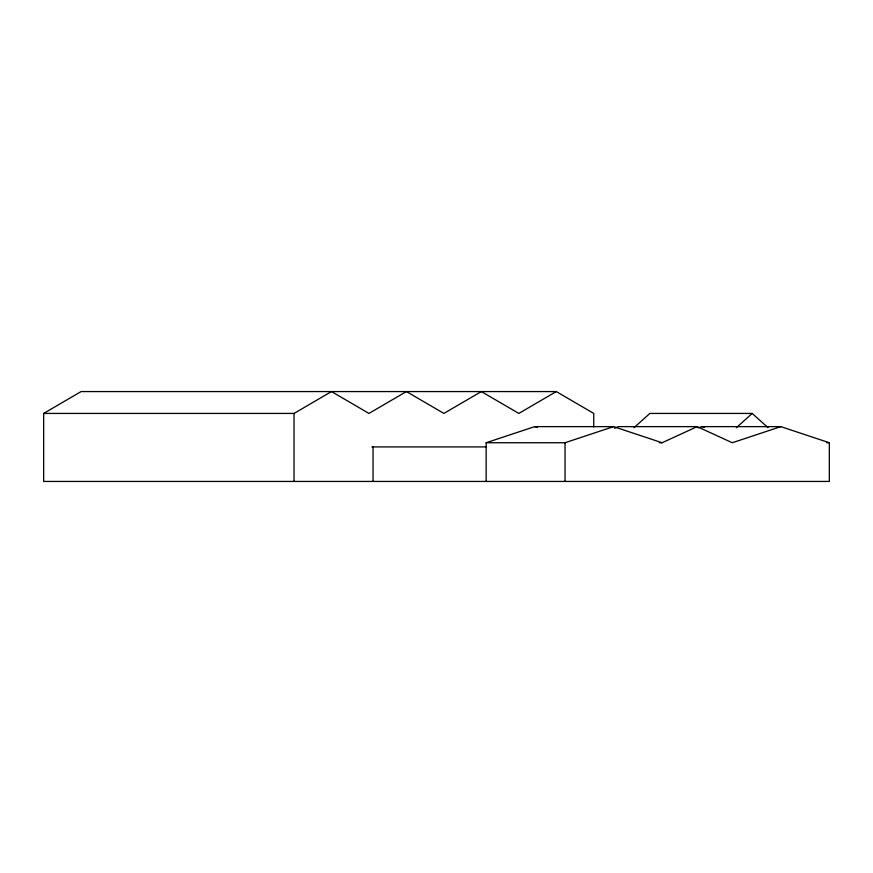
<?xml version="1.0" encoding="UTF-8"?>
<svg xmlns="http://www.w3.org/2000/svg" width="873" height="873" viewBox="0 0 873 873"><rect width="100%" height="100%" fill="white"/><g stroke="black" fill="none" stroke-linecap="round" stroke-linejoin="round"><path stroke-width="1.31" d="M633.994 427.715L649.861 413.431L752.199 413.431L768.065 427.715M736.332 427.715L752.199 413.431M698.105 427.901L701.936 426.635L780.822 426.635L829.35 442.742L829.35 481.438L43.65 481.438L43.65 413.431L81.113 391.562L556.287 391.562L593.749 413.431L593.749 427.028M43.65 413.431L294.037 413.431L331.5 391.562L368.963 413.431L406.425 391.562L443.899 413.431L481.361 391.562L518.824 413.431L556.287 391.562M614.679 428.294L618.313 426.635L697.189 426.635L732.283 442.742L780.822 426.635M659.377 442.742L662.094 442.742L697.189 426.635M486.152 481.438L486.152 442.742L534.68 426.635L613.566 426.635L662.094 442.742M486.152 442.742L565.038 442.742L613.566 426.635M826.633 442.742L829.35 442.742M371.931 446.911L486.359 446.911M701.936 426.635L704.489 427.475M534.68 426.635L537.233 427.475M565.038 442.742L565.038 481.438M373.055 446.911L373.055 481.438M294.037 413.431L294.037 481.438"/></g></svg>
